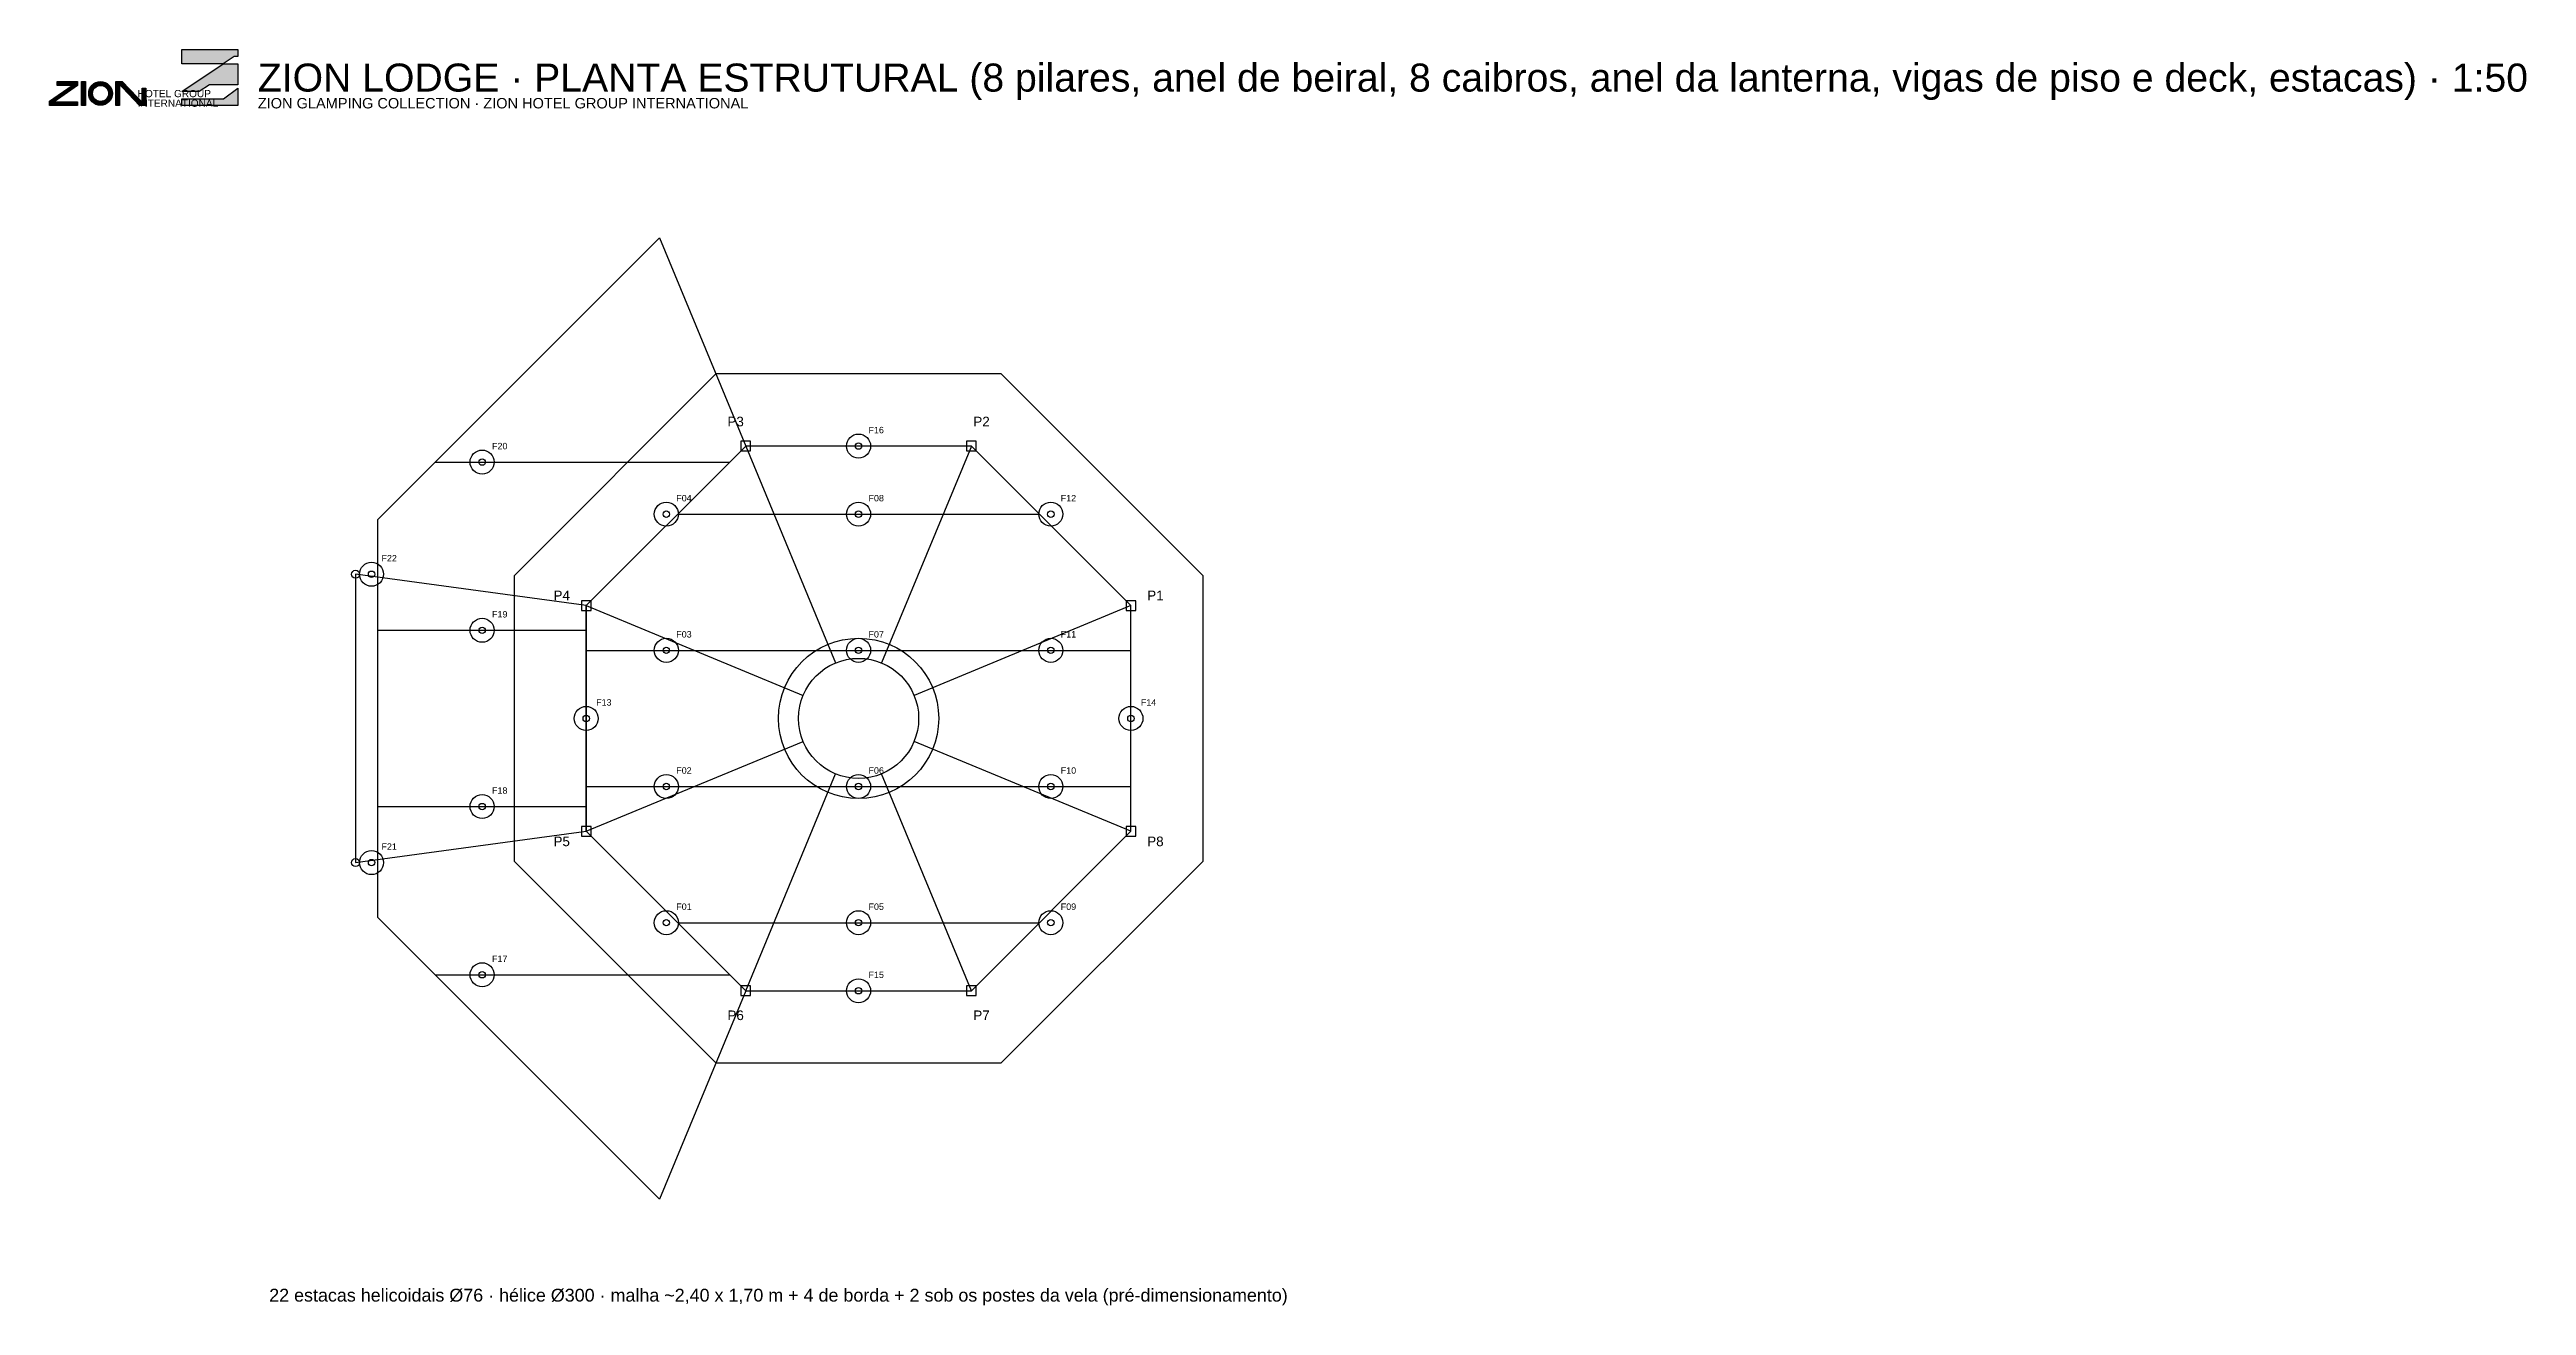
# Model space of a CAD drawing. Header units: metres. Extents: x -10.1 to 20.8, y -7.3 to 8.3.
import ezdxf
from ezdxf.enums import TextEntityAlignment as Align

# ---------------------------------------------------------------- set-up
doc = ezdxf.new("R2010")
doc.units = ezdxf.units.M
for name, color, linetype in [('COBERTURA_OCULTA', 3, 'CONTINUOUS'), ('DECK', 32, 'CONTINUOUS'), ('ESTRUTURA', 1, 'CONTINUOUS'), ('FUNDACAO', 5, 'CONTINUOUS'), ('TEXTO', 7, 'CONTINUOUS')]:
    doc.layers.add(name, color=color, linetype=linetype)
doc.styles.add('ZION', font='arial.ttf')

msp = doc.modelspace()

# ---------------------------------------------------------------- hatches: boundary and pattern name
at = {"layer": 'TEXTO'}
for points in [[(-8.45, 8.35), (-7.75, 8.35), (-7.75, 8.263), (-7.796, 8.263), (-7.931, 8.171), (-8.45, 8.171)], [(-7.931, 8.171), (-7.75, 8.171), (-7.75, 7.911), (-8.104, 7.911), (-8.232, 7.825), (-8.45, 7.825)], [(-10.003, 7.95), (-9.75, 7.95), (-9.75, 7.903), (-10.044, 7.697), (-9.753, 7.697), (-9.753, 7.653), (-10.1, 7.653), (-10.1, 7.706), (-9.819, 7.903), (-10.003, 7.903)], [(-9.7, 7.95), (-9.653, 7.95), (-9.653, 7.653), (-9.7, 7.653)], [(-9.272, 7.95), (-9.228, 7.95), (-9.228, 7.653), (-9.272, 7.653)], [(-9.259, 7.95), (-9.194, 7.95), (-8.906, 7.653), (-8.978, 7.653)], [(-8.944, 7.866), (-8.897, 7.866), (-8.897, 7.653), (-8.944, 7.653)], [(-8.45, 7.736), (-7.928, 7.736), (-7.75, 7.868), (-7.75, 7.65), (-8.45, 7.65)]]:
    msp.add_hatch(color=7, dxfattribs=at).paths.add_polyline_path(points)
h = msp.add_hatch(color=7, dxfattribs=at)
edge = h.paths.add_edge_path()
edge.add_arc((-9.463, 7.802), 0.148, 0, 360)
edge = h.paths.add_edge_path()
edge.add_arc((-9.463, 7.802), 0.1, 0, 360)

# ---------------------------------------------------------------- linework, layer by layer
at = {"layer": 'COBERTURA_OCULTA'}
for points in [[(4.3, 1.781), (1.781, 4.3), (-1.781, 4.3), (-4.3, 1.781), (-4.3, -1.781), (-1.781, -4.3), (1.781, -4.3), (4.3, -1.781)], [(-3.4, 1.408), (-6.28, 1.8), (-6.28, -1.8), (-3.4, -1.408)]]:
    msp.add_lwpolyline(points, close=True, dxfattribs=at)
at = {"layer": 'DECK'}
msp.add_lwpolyline([(-1.408, 3.4), (-3.4, 1.408), (-3.4, -1.408), (-1.408, -3.4), (-2.485, -6), (-6, -2.485), (-6, 2.485), (-2.485, 6)], close=True, dxfattribs=at)
at = {"layer": 'ESTRUTURA'}
for points in [[(-1.468, 3.34), (-1.348, 3.34), (-1.348, 3.46), (-1.468, 3.46)], [(1.348, 3.34), (1.468, 3.34), (1.468, 3.46), (1.348, 3.46)], [(3.4, 1.408), (1.408, 3.4), (-1.408, 3.4), (-3.4, 1.408), (-3.4, -1.408), (-1.408, -3.4), (1.408, -3.4), (3.4, -1.408)], [(-3.46, 1.348), (-3.34, 1.348), (-3.34, 1.468), (-3.46, 1.468)], [(3.34, 1.348), (3.46, 1.348), (3.46, 1.468), (3.34, 1.468)], [(-3.46, -1.468), (-3.34, -1.468), (-3.34, -1.348), (-3.46, -1.348)], [(3.34, -1.468), (3.46, -1.468), (3.46, -1.348), (3.34, -1.348)], [(-1.468, -3.46), (-1.348, -3.46), (-1.348, -3.34), (-1.468, -3.34)], [(1.348, -3.46), (1.468, -3.46), (1.468, -3.34), (1.348, -3.34)]]:
    msp.add_lwpolyline(points, close=True, dxfattribs=at)
for points in [[(-5.285, 3.2), (-1.608, 3.2)], [(-1.408, 3.4), (-0.287, 0.693)], [(1.408, 3.4), (0.287, 0.693)], [(-2.258, 2.55), (2.258, 2.55)], [(-3.4, 1.408), (-0.693, 0.287)], [(3.4, 1.408), (0.693, 0.287)], [(-6, 1.1), (-3.4, 1.1)], [(-3.4, 0.85), (3.4, 0.85)], [(-3.4, -1.408), (-0.693, -0.287)], [(3.4, -1.408), (0.693, -0.287)], [(-3.4, -0.85), (3.4, -0.85)], [(-1.408, -3.4), (-0.287, -0.693)], [(1.408, -3.4), (0.287, -0.693)], [(-6, -1.1), (-3.4, -1.1)], [(-2.258, -2.55), (2.258, -2.55)], [(-5.285, -3.2), (-1.608, -3.2)]]:
    msp.add_lwpolyline(points, dxfattribs=at)
for centre, radius in [((-6.28, 1.8), 0.05), ((0, 0), 1), ((0, 0), 0.75), ((-6.28, -1.8), 0.05)]:
    msp.add_circle(centre, radius, dxfattribs=at)
at = {"layer": 'FUNDACAO'}
for centre, radius in [((0, 3.4), 0.15), ((0, 3.4), 0.04), ((-4.7, 3.2), 0.15), ((-4.7, 3.2), 0.04), ((-2.4, 2.55), 0.15), ((-2.4, 2.55), 0.04), ((0, 2.55), 0.15), ((0, 2.55), 0.04), ((2.4, 2.55), 0.15), ((2.4, 2.55), 0.04), ((-6.08, 1.8), 0.15), ((-6.08, 1.8), 0.04), ((-4.7, 1.1), 0.15), ((-4.7, 1.1), 0.04), ((-2.4, 0.85), 0.15), ((0, 0.85), 0.15), ((2.4, 0.85), 0.15), ((-2.4, 0.85), 0.04), ((0, 0.85), 0.04), ((2.4, 0.85), 0.04), ((-3.4, 0), 0.15), ((-3.4, 0), 0.04), ((3.4, 0), 0.15), ((3.4, 0), 0.04), ((-2.4, -0.85), 0.15), ((-2.4, -0.85), 0.04), ((0, -0.85), 0.15), ((0, -0.85), 0.04), ((2.4, -0.85), 0.15), ((2.4, -0.85), 0.04), ((-4.7, -1.1), 0.15), ((-4.7, -1.1), 0.04), ((-6.08, -1.8), 0.15), ((-6.08, -1.8), 0.04), ((-2.4, -2.55), 0.15), ((0, -2.55), 0.15), ((2.4, -2.55), 0.15), ((-2.4, -2.55), 0.04), ((0, -2.55), 0.04), ((2.4, -2.55), 0.04), ((-4.7, -3.2), 0.15), ((-4.7, -3.2), 0.04), ((0, -3.4), 0.15), ((0, -3.4), 0.04)]:
    msp.add_circle(centre, radius, dxfattribs=at)
at = {"layer": 'TEXTO'}
for points in [[(-8.45, 8.35), (-7.75, 8.35), (-7.75, 8.263), (-7.796, 8.263), (-7.931, 8.171), (-8.45, 8.171)], [(-7.931, 8.171), (-7.75, 8.171), (-7.75, 7.911), (-8.104, 7.911), (-8.232, 7.825), (-8.45, 7.825)], [(-10.003, 7.95), (-9.75, 7.95), (-9.75, 7.903), (-10.044, 7.697), (-9.753, 7.697), (-9.753, 7.653), (-10.1, 7.653), (-10.1, 7.706), (-9.819, 7.903), (-10.003, 7.903)], [(-9.7, 7.95), (-9.653, 7.95), (-9.653, 7.653), (-9.7, 7.653)], [(-9.272, 7.95), (-9.228, 7.95), (-9.228, 7.653), (-9.272, 7.653)], [(-9.259, 7.95), (-9.194, 7.95), (-8.906, 7.653), (-8.978, 7.653)], [(-8.944, 7.866), (-8.897, 7.866), (-8.897, 7.653), (-8.944, 7.653)], [(-8.45, 7.736), (-7.928, 7.736), (-7.75, 7.868), (-7.75, 7.65), (-8.45, 7.65)]]:
    msp.add_lwpolyline(points, close=True, dxfattribs=at)
for radius in [0.148, 0.1]:
    msp.add_circle((-9.463, 7.802), radius, dxfattribs=at)

# ---------------------------------------------------------------- texts
at = {"layer": 'TEXTO', "style": 'ZION'}
for s, height, p in [('ZION LODGE · PLANTA ESTRUTURAL (8 pilares, anel de beiral, 8 caibros, anel da lanterna, vigas de piso e deck, estacas) · 1:50', 0.35, (-7.5, 8)), ('HOTEL GROUP', 0.09, (-9, 7.8)), ('ZION GLAMPING COLLECTION · ZION HOTEL GROUP INTERNATIONAL', 0.13, (-7.5, 7.68)), ('INTERNATIONAL', 0.09, (-9, 7.68))]:
    msp.add_text(s, height=height, dxfattribs=at).set_placement(p, align=Align.MIDDLE_LEFT)
for s, height, p in [('P3', 0.12, (-1.535, 3.706)), ('P2', 0.12, (1.535, 3.706)), ('F20', 0.08, (-4.48, 3.4)), ('F16', 0.08, (0.22, 3.6)), ('F04', 0.08, (-2.18, 2.75)), ('F08', 0.08, (0.22, 2.75)), ('F12', 0.08, (2.62, 2.75)), ('F22', 0.08, (-5.86, 2)), ('P4', 0.12, (-3.706, 1.535)), ('P1', 0.12, (3.706, 1.535)), ('F19', 0.08, (-4.48, 1.3)), ('F03', 0.08, (-2.18, 1.05)), ('F07', 0.08, (0.22, 1.05)), ('F11', 0.08, (2.62, 1.05)), ('F13', 0.08, (-3.18, 0.2)), ('F14', 0.08, (3.62, 0.2)), ('F02', 0.08, (-2.18, -0.65)), ('F06', 0.08, (0.22, -0.65)), ('F10', 0.08, (2.62, -0.65)), ('F18', 0.08, (-4.48, -0.9)), ('P5', 0.12, (-3.706, -1.535)), ('P8', 0.12, (3.706, -1.535)), ('F21', 0.08, (-5.86, -1.6)), ('F01', 0.08, (-2.18, -2.35)), ('F05', 0.08, (0.22, -2.35)), ('F09', 0.08, (2.62, -2.35)), ('F17', 0.08, (-4.48, -3)), ('F15', 0.08, (0.22, -3.2)), ('P6', 0.12, (-1.535, -3.706)), ('P7', 0.12, (1.535, -3.706)), ('22 estacas helicoidais Ø76 · hélice Ø300 · malha ~2,40 x 1,70 m + 4 de borda + 2 sob os postes da vela (pré-dimensionamento)', 0.16, (-1, -7.2))]:
    msp.add_text(s, height=height, dxfattribs=at).set_placement(p, align=Align.MIDDLE_CENTER)

doc.saveas('drawing.dxf')
